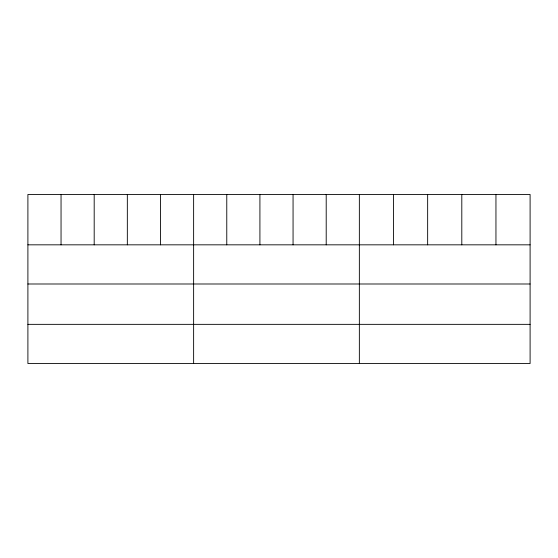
<?xml version="1.0" encoding="UTF-8"?>
<svg xmlns="http://www.w3.org/2000/svg" width="558" height="558" viewBox="0 0 558 558"><rect width="100%" height="100%" fill="white"/><g stroke="black" fill="none" stroke-linecap="round" stroke-linejoin="round"><path stroke-width="0.84" d="M530.1 244.829L530.1 363.523L27.9 363.523L27.9 194.477L530.1 194.477L530.1 244.829L27.9 244.829M27.9 283.994L530.1 283.994M27.9 324.351L530.1 324.351M495.95 194.477L495.95 244.829M461.801 194.477L461.801 244.829M427.651 194.477L427.651 244.829M393.502 194.477L393.502 244.829M359.352 194.477L359.352 363.523M326.207 194.477L326.207 244.829M293.062 194.477L293.062 244.829M259.916 194.477L259.916 244.829M226.771 194.477L226.771 244.829M193.626 194.477L193.626 363.523M160.481 194.477L160.481 244.829M127.336 194.477L127.336 244.829M94.19 194.477L94.19 244.829M61.045 194.477L61.045 244.829"/></g></svg>
